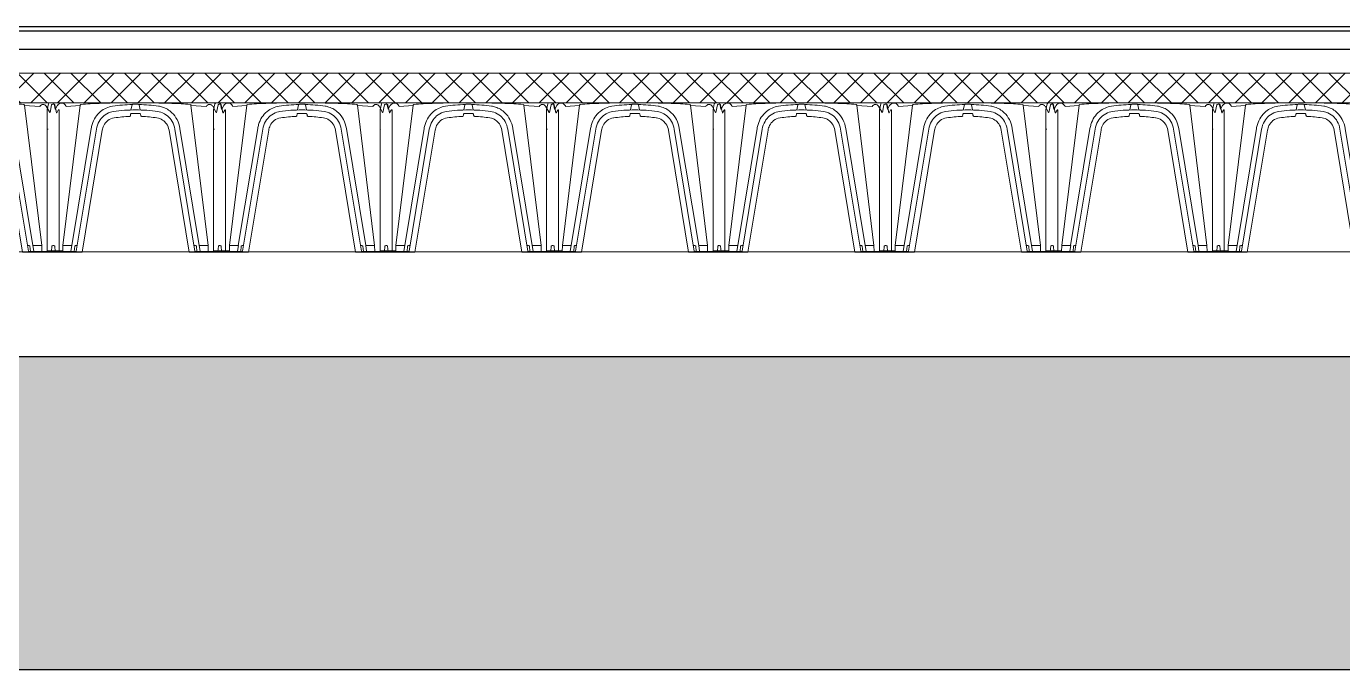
# Model space of a CAD drawing. Header units: millimetres. Extents: x -6949 to 305728, y -55091 to 76684.
# Drawn here: x 193330 to 197746, y 60513 to 62670 of the extents above; entities that cross this region are included whole.
import ezdxf

# ---------------------------------------------------------------- set-up
doc = ezdxf.new("R2010")
doc.units = ezdxf.units.MM
for name, color, linetype, lineweight in [('fonda', 7, 'Continuous', 18), ('iglù', 252, 'Continuous', 9), ('S-BEAM', 5, 'Continuous', 18), ('solaio2', 7, 'Continuous', 9)]:
    doc.layers.add(name, color=color, linetype=linetype, lineweight=lineweight)

# ---------------------------------------------------------------- blocks, each defined once
blk = doc.blocks.new('solido h 50')
at = {"linetype": 'Continuous'}
for p, q in [((107.6, 927.3), (108.9, 933.3)), ((110.2, 934.3), (113.1, 934.3)), ((115.6, 928.1), (114.5, 933.3)), ((117.8, 931.5), (115.8, 928.1)), ((140.9, 931.9), (123.5, 790.9)), ((126.8, 930.8), (126.5, 931.3)), ((140.8, 931.6), (126.8, 930.8)), ((140.9, 931.9), (140.9, 931.9)), ((140.9, 931.9), (140.9, 931.9)), ((140.9, 931.9), (140.9, 931.9)), ((140.9, 931.9), (140.9, 931.9)), ((141.6, 932.6), (141.6, 932.6)), ((150.4, 933.4), (150.3, 933.4)), ((174.8, 934.2), (174.6, 934.2)), ((177, 934.2), (174.7, 934.2)), ((176.1, 934.2), (174.8, 934.2)), ((177, 934.2), (176.1, 934.2)), ((177.3, 934.2), (177, 934.2)), ((177.3, 934.2), (177.3, 934.2)), ((177.3, 934.2), (177.3, 934.2)), ((177.9, 934.2), (177.3, 934.2)), ((177.9, 934.2), (177.3, 934.2)), ((177.9, 934.2), (177.9, 934.2)), ((179, 934.2), (177.9, 934.2)), ((206.9, 934.3), (186.3, 934.3)), ((186.3, 934.3), (206.9, 934.3)), ((191.9, 927.2), (193, 932.3)), ((200, 934.3), (193.2, 934.3)), ((193.2, 934.3), (193.2, 934.3)), ((199.3, 933), (193.9, 933)), ((200, 934.3), (200, 934.3)), ((200.1, 932.3), (201.2, 927.2)), ((242.8, 933.4), (242.8, 933.4)), ((251.6, 932.6), (251.6, 932.6)), ((252.3, 931.9), (252.3, 931.9)), ((252.3, 931.9), (252.3, 931.9)), ((252.3, 931.9), (252.3, 931.9)), ((252.3, 931.9), (252.3, 931.9)), ((252.3, 931.9), (269.6, 790.9)), ((267.8, 930.7), (252.3, 931.6)), ((277.7, 924.7), (274.2, 930.9)), ((278, 924.7), (279.6, 932.3)), ((280.5, 933), (281.9, 933)), ((282.8, 932.3), (284.5, 924.3)), ((107.6, 927.3), (107.6, 927.3)), ((107.6, 927.2), (107.6, 927.3)), ((107.6, 927.2), (107.6, 927.2)), ((107.6, 925.6), (107.6, 927.2)), ((190.6, 920.7), (190.6, 920.7)), ((190.6, 920.7), (190.7, 920.7)), ((190.6, 920.7), (190.7, 920.7)), ((190.6, 920.7), (190.6, 920.7)), ((191.4, 921.8), (191.3, 921.3)), ((191.3, 921.3), (191.3, 921.3)), ((191.3, 921.3), (191.3, 921.3)), ((191.6, 922.7), (191.4, 921.9)), ((191.4, 921.9), (191.4, 921.8)), ((191.6, 922.9), (191.6, 922.9)), ((191.6, 922.9), (191.6, 922.7)), ((191.6, 922.9), (191.6, 922.9)), ((192.2, 923.6), (192.2, 923.6)), ((201.5, 922.9), (201.5, 922.9)), ((201.6, 922.7), (201.5, 922.9)), ((201.5, 922.9), (201.5, 922.9)), ((201.7, 921.9), (201.6, 922.7)), ((201.8, 921.6), (201.7, 921.9)), ((201.9, 921.3), (201.8, 921.6)), ((201.9, 921.3), (201.9, 921.3)), ((201.9, 921.3), (201.9, 921.3)), ((202.5, 920.7), (202.6, 920.7)), ((202.6, 920.7), (202.9, 920.7)), ((202.9, 920.7), (202.6, 920.7)), ((277.7, 924.7), (277.7, 924.7)), ((278, 924.7), (278, 924.7)), ((278, 924.7), (278, 924.7)), ((278, 924.7), (278, 924.7)), ((284.5, 924.3), (284.5, 924.4)), ((284.5, 924.4), (284.5, 924.4)), ((286.3, 927.1), (284.7, 924.3)), ((284.8, 924.3), (284.7, 924.3)), ((287.1, 927.3), (286.6, 927.3)), ((287.1, 927.3), (287.1, 927.3)), ((287.1, 784.3), (287.1, 927.3)), ((107.6, 785.4), (107.6, 907.8)), ((151.9, 908.6), (132.4, 790.9)), ((136.8, 785.3), (157.1, 907.8)), ((163, 906.8), (142.7, 784.3)), ((142.7, 784.3), (163, 906.8)), ((151.9, 908.6), (151.9, 908.6)), ((163, 906.8), (163, 906.8)), ((163, 906.8), (163, 906.8)), ((230.2, 906.8), (230.2, 906.8)), ((250.4, 784.3), (230.2, 906.8)), ((230.2, 906.8), (230.2, 906.8)), ((230.2, 906.8), (250.4, 784.3)), ((256.3, 785.3), (236, 907.8)), ((241.2, 908.6), (241.2, 908.6)), ((260.7, 790.9), (241.2, 908.6)), ((107.6, 785.4), (108.2, 785.4)), ((107.6, 784.9), (107.6, 785.4)), ((108.2, 784.9), (107.6, 784.9)), ((107.6, 784.9), (107.6, 784.9)), ((108.2, 785.4), (108.6, 785.4)), ((108.5, 784.9), (108.2, 784.9)), ((108.5, 784.9), (109.7, 784.9)), ((109.8, 785.4), (108.6, 785.4)), ((112.7, 784.9), (109.7, 784.9)), ((109.8, 785.4), (112.2, 785.4)), ((113.5, 785.4), (112.2, 785.4)), ((113.9, 784.9), (112.7, 784.9)), ((112.8, 784.3), (112.7, 784.9)), ((112.8, 784.3), (114, 784.3)), ((114, 785.4), (113.5, 785.4)), ((113.9, 784.9), (130.1, 784.9)), ((114, 784.3), (113.9, 784.9)), ((123.5, 785.4), (114, 785.4)), ((114, 784.3), (130.1, 784.3)), ((123.5, 790.9), (123.4, 784.9)), ((124.4, 790.9), (123.5, 790.9)), ((124.4, 790.9), (132.5, 790.9)), ((130.1, 784.9), (136.4, 784.9)), ((136.8, 784.3), (130.1, 784.3)), ((131.5, 785.3), (132.5, 790.9)), ((135.3, 790.1), (134.9, 785)), ((137.3, 790.9), (136.2, 790.9)), ((136.8, 785.1), (136.8, 784.3)), ((141.1, 784.3), (136.8, 784.3)), ((141.1, 784.3), (142.7, 784.3)), ((252.1, 784.3), (250.4, 784.3)), ((256.5, 784.3), (252.1, 784.3)), ((255.9, 790.9), (256.9, 790.9)), ((256.3, 785.3), (256.4, 784.9)), ((256.8, 784.9), (256.4, 784.9)), ((256.4, 784.9), (256.5, 784.3)), ((256.5, 784.3), (256.9, 784.3)), ((287.1, 784.9), (256.8, 784.9)), ((256.8, 784.9), (256.8, 784.9)), ((256.9, 784.3), (256.9, 784.3)), ((263.1, 784.3), (256.9, 784.3)), ((258.3, 785), (257.8, 790.1)), ((268.7, 790.9), (260.7, 790.9)), ((261.6, 785.3), (260.7, 790.9)), ((279.3, 784.3), (263.1, 784.3)), ((268.7, 790.9), (269.6, 790.9)), ((269.6, 790.9), (269.7, 784.9)), ((279.3, 784.3), (280.5, 784.3)), ((279.9, 790.1), (279.5, 785)), ((286.7, 784.3), (280.5, 784.3)), ((281.8, 790.9), (280.8, 790.9)), ((283.2, 785), (282.7, 790.1)), ((287.1, 784.3), (286.7, 784.3))]:
    blk.add_line(p, q, dxfattribs=at)
for points in [[(173.4, 931, 0.136663), (161.4, 925.6, 0.075513), (156.2, 919.8, 0.069948), (152.9, 912.6, 0.0344), (151.9, 908.6)], [(241.2, 908.6, 0.07966), (238.3, 917.5, 0.08148), (233.1, 924.4, 0.113923), (223.6, 930.1, 0.040821), (219.8, 931)], [(157.1, 907.8, -0.089518), (159.9, 915.6, -0.08462), (164.5, 921.1, -0.102034), (171.3, 925, -0.039458), (174.2, 925.6)], [(175.1, 919.3, 0.133193), (168.5, 916.4, 0.106303), (164.5, 911.4, 0.076859), (163, 906.8)], [(191.6, 922.9, -0.162784), (192, 923.5, -0.095787), (192.2, 923.6)], [(201, 923.6, -0.128744), (201.2, 923.4, -0.135765), (201.5, 922.9)], [(218, 919.3, -0.115244), (223.8, 917, -0.089496), (227.6, 913.3, -0.111107), (230.2, 906.8)], [(236, 907.8, 0.089518), (233.3, 915.6, 0.08462), (228.7, 921.1, 0.102034), (221.9, 925, 0.039458), (219, 925.6)]]:
    blk.add_lwpolyline(points, format="xyb", dxfattribs=at)
for centre, radius, start, end in [((110.2, 933), 1.35, 90, 168), ((113.1, 933), 1.35, 12, 90), ((115.7, 928.1), 0.159, 213.856, 328.0392), ((122.1, 929.1), 4.95, 27, 150), ((141.6, 931.9), 0.75, 91.9179, 173.9883), ((141.6, 931.8), 0.75, 91.9181, 173.9882), ((167.2, 680.5), 253.4, 91.6199, 95.8125), ((188.6, 116.1), 818.2, 90.9842, 92.0008), ((196.6, 773.8), 158.8, 91.2231, 98.3969), ((196.6, -692.2), 1626.5, 90.3633, 90.6196), ((186.3, 932.8), 1.5, 90, 90.3633), ((193.2, 933), 1.35, 90, 98.8655), ((193.9, 932.1), 0.9, 90, 168), ((199.3, 932.1), 0.9, 12, 90), ((200, 933), 1.35, 81.1345, 90), ((196.6, 773.8), 158.8, 81.6031, 88.7768), ((203.8, 90.8), 843.5, 88.01, 89.7898), ((225.9, 680.5), 253.4, 84.1906, 88.3832), ((251.6, 931.9), 0.75, 6.0149, 88.0851), ((251.6, 931.9), 0.75, 6.0148, 88.0852), ((271, 929.1), 3.6, 30, 152.9143), ((280.5, 932.1), 0.9, 90, 168), ((281.9, 932.1), 0.9, 12, 90), ((-10694, 899.6), 10801.6, 0.04323, 0.13798), ((196.6, 773.8), 153.4, 89.9999, 98.3968), ((196.6, 773.8), 147, 92.3342, 98.3969), ((196.6, 773.8), 147, 92.3339, 98.3969), ((190.6, 921.5), 0.75, 276.8301, 347.6969), ((190.6, 921.5), 0.75, 276.7973, 347.7432), ((196.3, 767.4), 156.2, 89.9081, 91.5201), ((196.6, 773.8), 153.4, 81.6032, 90.0001), ((196.8, 763.3), 160.4, 88.5128, 90.0819), ((202.6, 921.5), 0.75, 192.2309, 262.2068), ((202.6, 921.5), 0.751, 192.2044, 262.2384), ((196.6, 773.8), 147, 81.6031, 87.5469), ((196.6, 773.8), 147, 81.6031, 87.5469), ((277.8, 924.8), 0.15, 213.9796, 339.3171), ((284.6, 924.4), 0.15, 200.4704, 330.0115), ((284.6, 924.4), 0.15, 192.0138, 329.9989), ((286.6, 927), 0.3, 90.0075, 149.9931), ((108.2, 906.6), 1.17, 78.7223, 91.1428), ((131.1, 785.3), 0.452, 269.7718, 350.4703), ((134.8, 785), 0.15, 270, 355), ((136.2, 790), 0.9, 90, 175), ((136.4, 785.3), 0.45, 270, 324.2654), ((136.4, 785.3), 0.45, 324.2654, 350.6), ((137.3, 790), 0.9, 56.716, 90), ((255.9, 790), 0.9, 90, 123.284), ((256.9, 790), 0.9, 5, 90), ((258.4, 785), 0.15, 185, 270), ((262.1, 785.3), 0.452, 189.5297, 270.2282), ((279.3, 785), 0.15, 270, 355), ((280.8, 790), 0.9, 90, 175), ((281.8, 790), 0.9, 5, 90), ((283.3, 785), 0.15, 185, 270)]:
    blk.add_arc(centre, radius, start, end, dxfattribs=at)
blk = doc.blocks.new('*U550')
at = {"layer": 'iglù', "linetype": 'Continuous', "xscale": -3.333639676299367, "yscale": 3.333639676299367, "zscale": 3.333639676299367}
blk.add_blockref('solido h 50', (658, -2864.7), dxfattribs=at)
blk = doc.blocks.new('*U551')
at = {"layer": 'S-BEAM', "color": 0, "linetype": 'ByBlock', "lineweight": -2, "transparency": 16777216}
for p in [(1117, 0), (1675.5, 0), (2234, 0), (2792.5, 0), (3351, 0), (3909.5, 0), (4468, 0), (5026.5, 0), (5585, 0)]:
    blk.add_blockref('*U550', p, dxfattribs=at)

msp = doc.modelspace()

# ---------------------------------------------------------------- hatches: boundary and pattern name
h = msp.add_hatch()
h.set_pattern_fill('EARTH', color=23, scale=41, angle=57)
h.set_pattern_definition([(57, (-50085.68, 0), (-76.5511, 360.14466), [260.35, -260.35]), (57, (-50167.56, 53.17), (-76.5511, 360.14466), [260.35, -260.35]), (57, (-50249.44, 106.35), (-76.5511, 360.14466), [260.35, -260.35]), (147, (-50259, 151.37), (-360.14466, -76.5511), [260.35, -260.35]), (147, (-50205.83, 233.25), (-360.14466, -76.5511), [260.35, -260.35]), (147, (-50152.66, 315.13), (-360.14466, -76.5511), [260.35, -260.35])])
h.paths.add_polyline_path([(202224.808, 62512.9679), (201224.808, 62512.9679), (201224.808, 61563.4313), (164024.8069, 61563.4313), (164024.8069, 62513.4221), (163024.8069, 62513.4221), (163024.8069, 60513.4221), (201224.808, 60513.4221), (202224.808, 60513.4221)])
at = {"layer": 'S-BEAM', "true_color": 0xc7c8ca}
h = msp.add_hatch(dxfattribs=at)
h.set_pattern_fill('ANSI37', color=9, scale=20)
h.set_pattern_definition([(45, (116770.626, 98451.78), (-44.90128, 44.90128), []), (135, (116770.626, 98451.78), (-44.90128, -44.90128), [])])
h.paths.add_polyline_path([(190524.8077, 62513.4221), (174724.8072, 62513.4221), (174724.7946, 62413.4221), (190524.8079, 62413.4221)])
h.paths.add_polyline_path([(199024.808, 62513.4221), (191724.8078, 62513.4221), (191724.7952, 62413.4221), (199024.8081, 62413.4221)])

# ---------------------------------------------------------------- linework, layer by layer
msp.add_lwpolyline([(165024.8143, 62669.806), (200221.8304, 62669.806), (200221.8304, 62653.4491), (165024.8143, 62653.4491)], close=True)
for points in [[(165024.8068, 62513.4491), (165024.8143, 62593.4491), (200221.8304, 62593.4491)], [(164024.8069, 62513.4221), (163024.8069, 62513.4221), (163024.8069, 60513.4221), (201224.808, 60513.4221), (202224.808, 60513.4221), (202224.808, 62512.9679), (201221.8304, 62512.9679)], [(164024.8069, 62513.4221), (164024.8069, 61563.4313), (201224.808, 61563.4313), (201224.808, 62512.9679)]]:
    msp.add_lwpolyline(points)
at = {"layer": 'fonda'}
for points in [[(200159.3196, 61913.4313), (201224.808, 61913.4313), (201224.808, 61563.4313), (164024.8069, 61563.4313), (164024.8069, 61913.4313), (165024.7679, 61913.4313)], [(191721.8301, 61913.4313), (199024.769, 61913.4313)]]:
    msp.add_lwpolyline(points, dxfattribs=at)
at = {"layer": 'solaio2'}
for points in [[(191724.8077, 62513.4221), (199024.808, 62513.4221)], [(191724.8077, 62413.4221), (199024.808, 62413.4221)]]:
    msp.add_lwpolyline(points, dxfattribs=at)

# ---------------------------------------------------------------- block references
at = {"layer": 'S-BEAM', "xscale": -1}
msp.add_blockref('*U551', (198725.6068, 62163.4267), dxfattribs=at)

doc.saveas('drawing.dxf')
